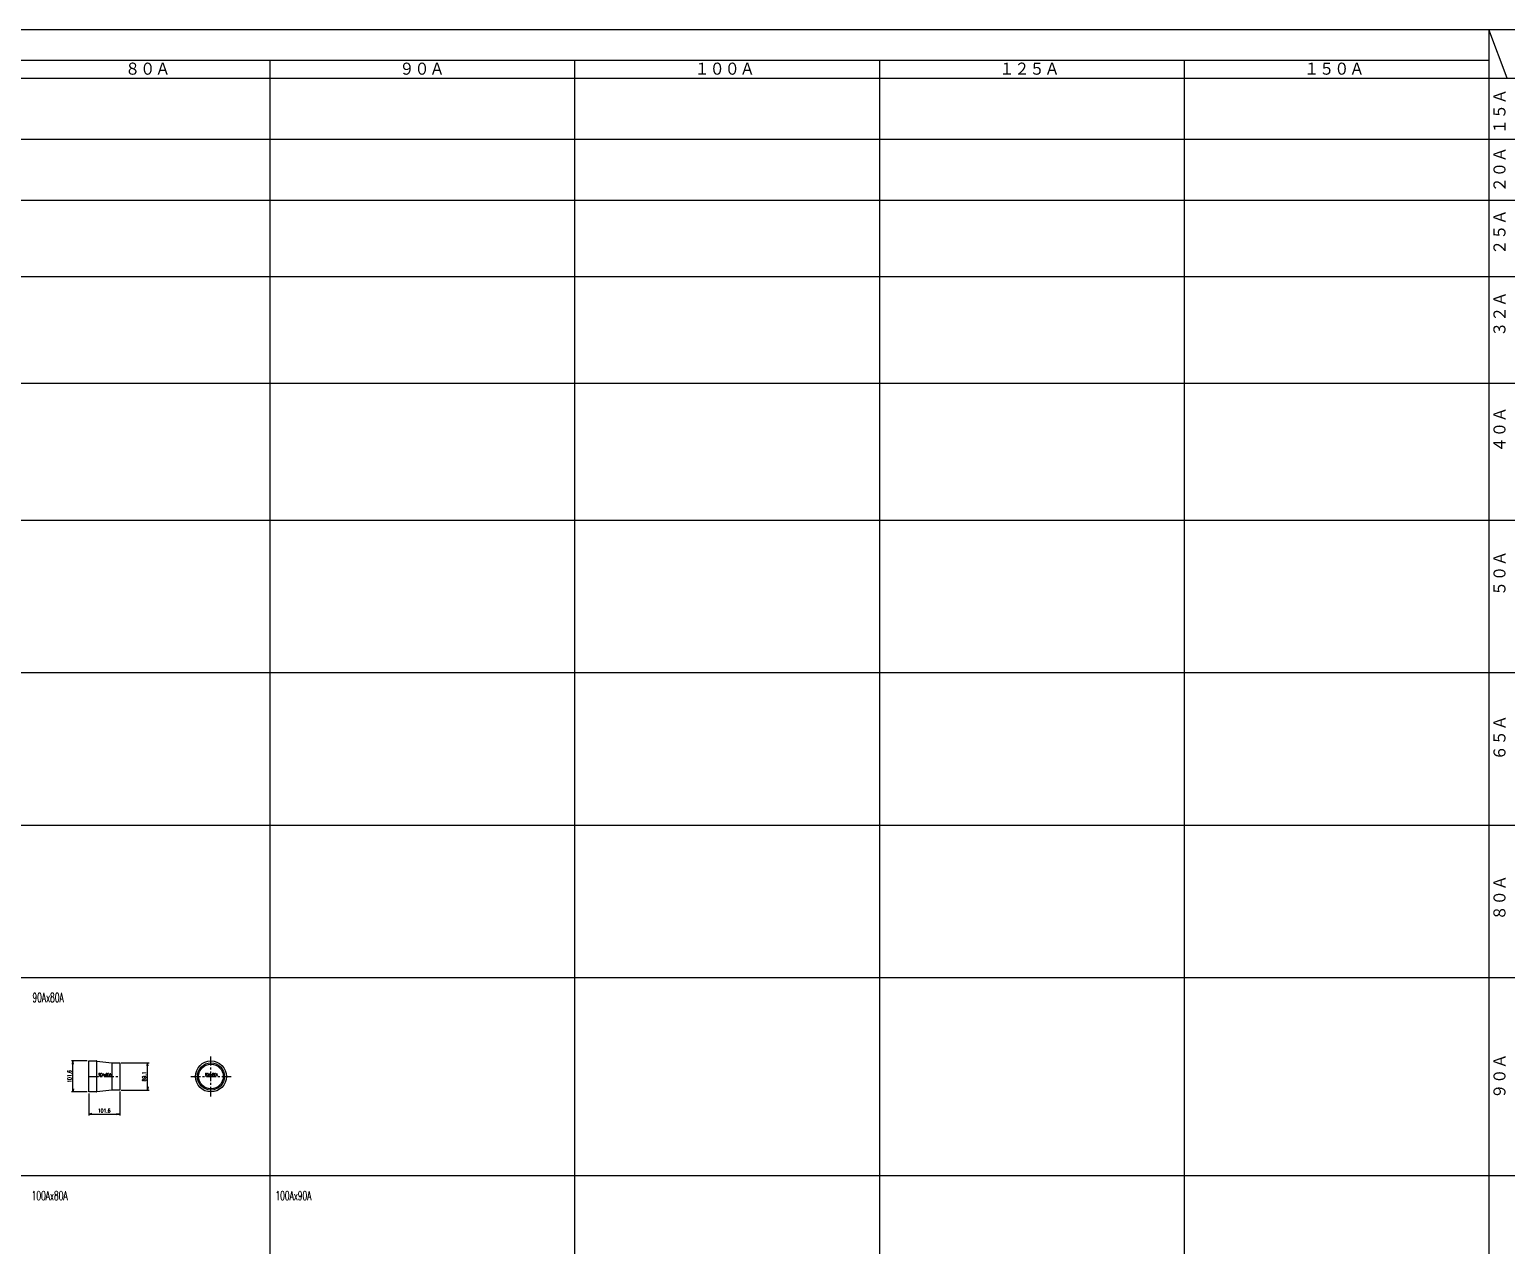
# Model space of a CAD drawing. Header units: millimetres. Extents: x 2090 to 42062, y -14812 to 2738.
# Drawn here: x 26814 to 31660, y -2182 to 1808 of the extents above; entities that cross this region are included whole.
import ezdxf

# ---------------------------------------------------------------- set-up
doc = ezdxf.new("R2010")
doc.units = ezdxf.units.MM
doc.linetypes.add('CENTER', pattern=[50.8, 31.75, -6.35, 6.35, -6.35])
for name, color, linetype in [('#配管（SUS)', 220, 'Continuous'), ('DIM', 1, 'Continuous'), ('skeleton', 7, 'Continuous')]:
    doc.layers.add(name, color=color, linetype=linetype)
doc.styles.add('kpk', font='romans.shx', dxfattribs={"width": 0.7, "bigfont": 'extfont2.shx'})
doc.styles.get("Standard").update_dxf_attribs({"font": 'romans.shx', "bigfont": 'extfont.shx'})

# ---------------------------------------------------------------- blocks, each defined once
blk = doc.blocks.new('_Open')
at = {"color": 0, "linetype": 'ByBlock', "lineweight": -2}
for p, q in [((-1, 0.17), (0, 0)), ((-1, -0.17), (0, 0)), ((0, 0), (-1, 0))]:
    blk.add_line(p, q, dxfattribs=at)
blk = doc.blocks.new('A$C292E163D')
at = {"layer": '#配管（SUS)', "color": 0, "linetype": 'ByBlock'}
for p, q in [((-101.6, -50.8), (-101.6, 50.8)), ((-101.6, 50.8), (-76.2, 50.8)), ((-76.2, 50.8), (-76.2, -50.8)), ((-75.3, 50.7), (-25.8, 44.6)), ((-25.4, 44.6), (-25.4, -44.6)), ((-25.4, 44.6), (0, 44.6)), ((0, 44.6), (0, -44.6)), ((-25.8, -44.6), (-75.3, -50.7)), ((0, -44.6), (-25.4, -44.6)), ((-76.2, -50.8), (-101.6, -50.8))]:
    blk.add_line(p, q, dxfattribs=at)
at = {"layer": '#配管（SUS)', "color": 2, "linetype": 'CENTER'}
blk.add_line((-101.6, 0), (0, 0), dxfattribs=at)
at = {"layer": '#配管（SUS)', "color": 0, "linetype": 'ByBlock'}
for centre, radius, start, end in [((-76.2, 43.6), 7.2, 82.8985, 90), ((-25.4, 47.6), 3, 262.8985, 270), ((-25.4, -47.6), 3, 90, 97.1015), ((-76.2, -43.6), 7.2, 270, 277.1015)]:
    blk.add_arc(centre, radius, start, end, dxfattribs=at)
at = {"layer": 'Defpoints', "color": 5, "width": 0.6}
blk.add_text('90Ax80A', height=10, dxfattribs=at).set_placement((-69.6, 0.9))
blk = doc.blocks.new('A$C485A109A')
at = {"layer": '#配管（SUS)', "color": 2, "linetype": 'CENTER'}
for p, q in [((0, -65.8), (0, 65.8)), ((-65.8, 0), (65.8, 0))]:
    blk.add_line(p, q, dxfattribs=at)
at = {"layer": '#配管（SUS)', "color": 0, "linetype": 'ByBlock'}
for radius in [50.8, 44.6, 40.4]:
    blk.add_circle((0, 0), radius, dxfattribs=at)
at = {"layer": 'Defpoints', "color": 5, "width": 0.6}
blk.add_text('90Ax80A', height=10, dxfattribs=at).set_placement((-19.3, 0.9))

msp = doc.modelspace()

# ---------------------------------------------------------------- linework, layer by layer
at = {"layer": 'DIM', "color": 9}
for p, q in [((27002.823, -1576.632), (26951.019, -1576.632)), ((26956.019, -1668.232), (26956.019, -1586.632)), ((27114.423, -1582.882), (27206.21, -1582.882)), ((27201.21, -1661.982), (27201.21, -1592.882)), ((27002.823, -1678.232), (26951.019, -1678.232)), ((27007.823, -1683.232), (27007.823, -1755.792)), ((27109.423, -1676.982), (27109.423, -1755.792)), ((27114.423, -1671.982), (27206.21, -1671.982)), ((27017.823, -1750.792), (27099.423, -1750.792))]:
    msp.add_line(p, q, dxfattribs=at)
at = {"layer": 'skeleton'}
for p, q in [((21142.157, 1807.568), (42062.157, 1807.568)), ((31602.157, 1807.568), (31602.157, -6552.432)), ((31662.157, 1647.568), (31602.157, 1807.568)), ((21202.157, 1707.568), (31602.157, 1707.568)), ((27602.157, 1707.568), (27602.157, -6552.432)), ((28602.157, 1707.568), (28602.157, -6552.432)), ((29602.157, 1707.568), (29602.157, -6552.432)), ((30602.157, 1707.568), (30602.157, -6552.432)), ((21142.157, 1647.568), (42062.157, 1647.568)), ((21142.157, 1447.568), (42062.157, 1447.568)), ((21142.157, 1247.568), (42062.157, 1247.568)), ((21142.157, 997.568), (42062.157, 997.568)), ((21142.157, 647.568), (42062.157, 647.568)), ((21142.157, 197.568), (42062.157, 197.568)), ((21142.157, -302.432), (42062.157, -302.432)), ((21142.157, -802.432), (42062.157, -802.432)), ((21142.157, -1302.432), (42062.157, -1302.432)), ((21142.157, -1952.432), (42062.157, -1952.432))]:
    msp.add_line(p, q, dxfattribs=at)

# ---------------------------------------------------------------- block references
at = {"layer": '#配管（SUS)'}
for name, p in [('A$C292E163D', (27109.423, -1627.432)), ('A$C485A109A', (27408.93, -1627.432))]:
    msp.add_blockref(name, p, dxfattribs=at)
at = {"layer": 'DIM', "color": 9, "linetype": 'ByBlock', "xscale": 10, "yscale": 10, "zscale": 10}
for p, rotation in [((26956.019, -1576.632), 90), ((27201.21, -1582.882), 90), ((26956.019, -1678.232), 270), ((27201.21, -1671.982), 270), ((27007.823, -1750.792), 180)]:
    msp.add_blockref('_Open', p, dxfattribs=dict(at, rotation=rotation))
msp.add_blockref('_Open', (27109.423, -1750.792), dxfattribs=at)

# ---------------------------------------------------------------- texts
at = {"color": 71, "width": 0.6}
for s, p in [('90Ax80A', (26823.143, -1383.298)), ('100Ax80A', (26820.571, -2033.298)), ('100Ax90A', (27620.571, -2033.298))]:
    msp.add_text(s, height=30, dxfattribs=at).set_placement(p)
at = {"layer": 'skeleton'}
for s, p in [('８０Ａ', (27127.157, 1655.068)), ('９０Ａ', (28027.157, 1655.068)), ('１００Ａ', (28995.657, 1655.068)), ('１２５Ａ', (29995.657, 1655.068)), ('１５０Ａ', (30995.657, 1655.068))]:
    msp.add_text(s, height=45, dxfattribs=at).set_placement(p)
for s, p in [('１５Ａ', (31660.829, 1464.156)), ('２０Ａ', (31660.829, 1273.888)), ('２５Ａ', (31660.829, 1068.399)), ('３２Ａ', (31660.829, 799.502)), ('４０Ａ', (31660.829, 420.829)), ('５０Ａ', (31660.829, -51.177)), ('６５Ａ', (31660.829, -590.438)), ('８０Ａ', (31660.829, -1115.423)), ('９０Ａ', (31660.829, -1700.906))]:
    msp.add_text(s, height=45, rotation=90, dxfattribs=at).set_placement(p)

# ---------------------------------------------------------------- next in the draw order: texts
at = {"layer": 'DIM', "color": 4, "linetype": 'ByBlock', "char_height": 12.5, "attachment_point": 5, "rotation": 90, "style": 'kpk', "bg_fill": 3, "box_fill_scale": 1.1, "bg_fill_color": 256, "bg_fill_true_color": 13158600, "bg_fill_transparency": 0}
for s, insert in [('101.6', (26944.769, -1627.432)), ('89.1', (27189.96, -1627.432))]:
    msp.add_mtext(s, dxfattribs=dict(at, insert=insert))
at = {"layer": 'DIM', "color": 4, "linetype": 'ByBlock', "insert": (27058.623, -1739.542), "char_height": 12.5, "attachment_point": 5, "style": 'kpk', "bg_fill": 3, "box_fill_scale": 1.1, "bg_fill_color": 256, "bg_fill_true_color": 13158600, "bg_fill_transparency": 0}
msp.add_mtext('101.6', dxfattribs=at)

doc.saveas('drawing.dxf')
